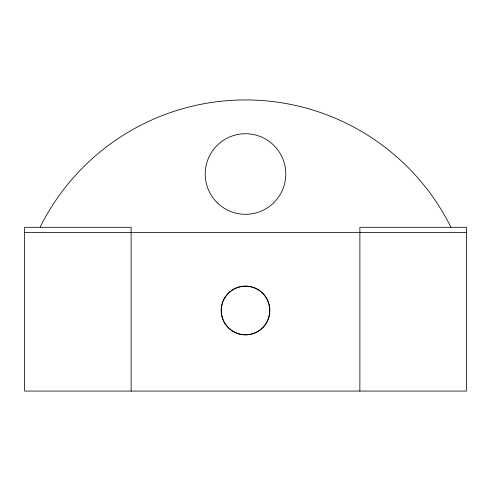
<?xml version="1.0" encoding="UTF-8"?>
<svg xmlns="http://www.w3.org/2000/svg" width="491" height="491" viewBox="0 0 491 491"><rect width="100%" height="100%" fill="white"/><g stroke="black" fill="none" stroke-linecap="round" stroke-linejoin="round"><path stroke-width="0.74" d="M224.43 298.319C220.275 305.813 220.275 315.161 224.43 322.648M24.55 232.501L466.45 232.501M359.872 391.069L359.872 227.302L466.45 227.302L466.45 391.069L24.55 391.069L24.55 227.302L131.128 227.302L131.128 391.069M40.182 227.038A229.383 229.383 0 0 1 450.818 227.038M224.473 298.319A24.421 24.341 -90 0 1 266.576 298.319C270.725 305.813 270.731 315.161 266.57 322.648A24.421 24.341 -90 0 1 224.473 322.655M217.31 202.808A40.293 40.293 0 0 0 284.528 184.033A40.293 40.293 0 0 0 234.661 135.209A40.293 40.293 0 0 0 217.31 202.808M233.335 331.554A24.329 24.329 0 0 0 269.829 310.484A24.329 24.329 0 0 0 233.335 289.414A24.329 24.329 0 0 0 233.335 331.554"/></g></svg>
